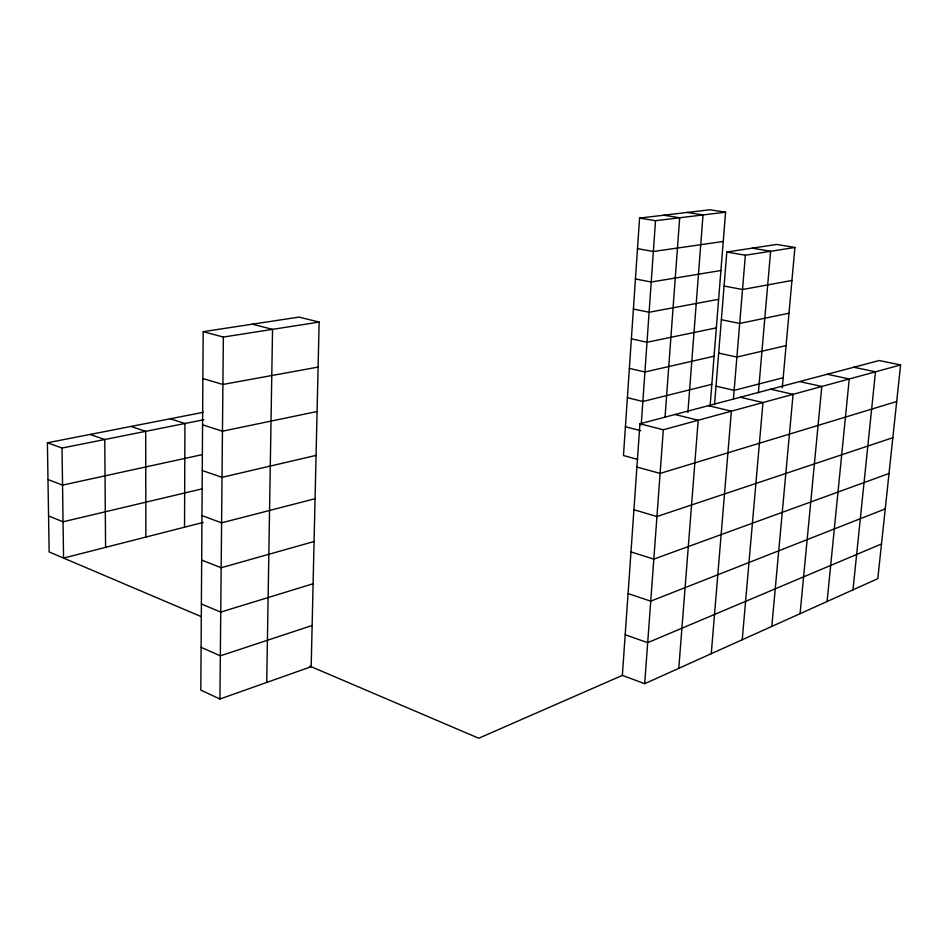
<?xml version="1.0" encoding="UTF-8"?>
<svg xmlns="http://www.w3.org/2000/svg" width="948" height="948" viewBox="0 0 948 948"><rect width="100%" height="100%" fill="white"/><g stroke="black" fill="none" stroke-linecap="round" stroke-linejoin="round"><path stroke-width="1.42" d="M184.528 527.195L184.943 423.519L170.19 418.767M203.18 331.658L200.822 690.108L219.924 699.02L311.181 666.693L319.144 322.071L299.023 317.106L203.18 331.658L223.349 337.061L319.144 322.071M219.924 699.02L223.349 337.061M266.72 682.442L272.538 329.359L252.381 324.192M710.076 406.325L725.576 212.198L709.945 209.757L639.568 218.076L623.464 455.55L637.72 459.436M622.35 675.391L639.936 423.78L879.175 360.536L900.6 364.956L877.801 578.671L644.687 683.686L622.35 675.391L478.728 738.243L309.818 666.112M641.215 424.882L655.518 220.706L725.576 212.198M644.687 683.686L663.304 429.776L900.6 364.956M665.046 417.144L679.68 217.767L663.837 215.208M687.869 412.499L703.025 214.935L687.276 212.435M678.78 668.328L698.19 420.248L675.059 414.501M714.531 404.666L726.808 252.014L776.673 244.442L794.91 247.487L782.278 387.839M711.261 653.705L731.37 411.183L708.476 405.661M733.42 398.966L745.365 255.225L794.91 247.487M758.364 392.756L770.617 251.279L752.226 248.151M742.225 639.746L762.962 402.556L740.305 397.248M771.802 626.427L793.073 394.332L770.665 389.225M800.065 613.7L821.798 386.488L799.638 381.57M827.094 601.518L849.242 378.987L827.331 374.247M852.987 589.857L875.478 371.817L853.816 367.243M881.498 543.974L647.685 642.673L625.194 634.745M885.242 508.91L650.731 601.151L628.062 593.59M889.023 473.479L653.812 559.119L630.977 551.926M892.838 437.692L656.94 516.542L633.928 509.74M312.141 625.479L220.339 655.838L201.106 647.33M313.101 583.755L220.754 612.088L201.391 603.983M896.701 401.514L660.104 473.431L636.914 467.032M314.072 541.509L221.168 567.757L201.675 560.078M783.178 377.719L734.131 390.363L716.013 386.156M315.068 498.719L221.595 522.846L201.971 515.594M203.085 522.466L63.552 558.076L62.035 448.049L47.4 442.787L49.142 551.937L201.26 616.65M711.841 384.307L642.851 401.49L627.386 397.674M201.877 488.907L63.054 521.791L48.561 515.949M786.07 345.605L736.904 357.064L718.679 353.106M316.063 455.396L222.022 477.33L202.268 470.528M714.081 356.199L644.924 371.995L629.377 368.381M202.102 454.649L62.544 485.115L47.981 479.558M716.344 327.866L647.01 342.264L631.38 338.827M788.985 313.207L739.701 323.446L721.357 319.725M317.082 411.527L222.46 431.198L202.564 424.846M62.035 448.049L203.773 419.751M47.4 442.787L203.5 412.262M718.62 299.307L649.107 312.259L633.394 309.024M791.935 280.49L742.521 289.507L724.071 286.035M318.113 367.077L222.91 384.45L202.872 378.572M720.918 270.512L651.229 282.006L635.433 278.961M723.241 241.467L653.362 251.493L637.494 248.649M639.568 218.076L655.518 220.706M726.808 252.014L745.365 255.225M639.936 423.78L663.304 429.776M625.419 426.742L640.812 430.736M130.978 426.446L145.696 431.352L145.874 537.066M90.072 434.433L104.766 439.517L105.584 547.351"/></g></svg>
